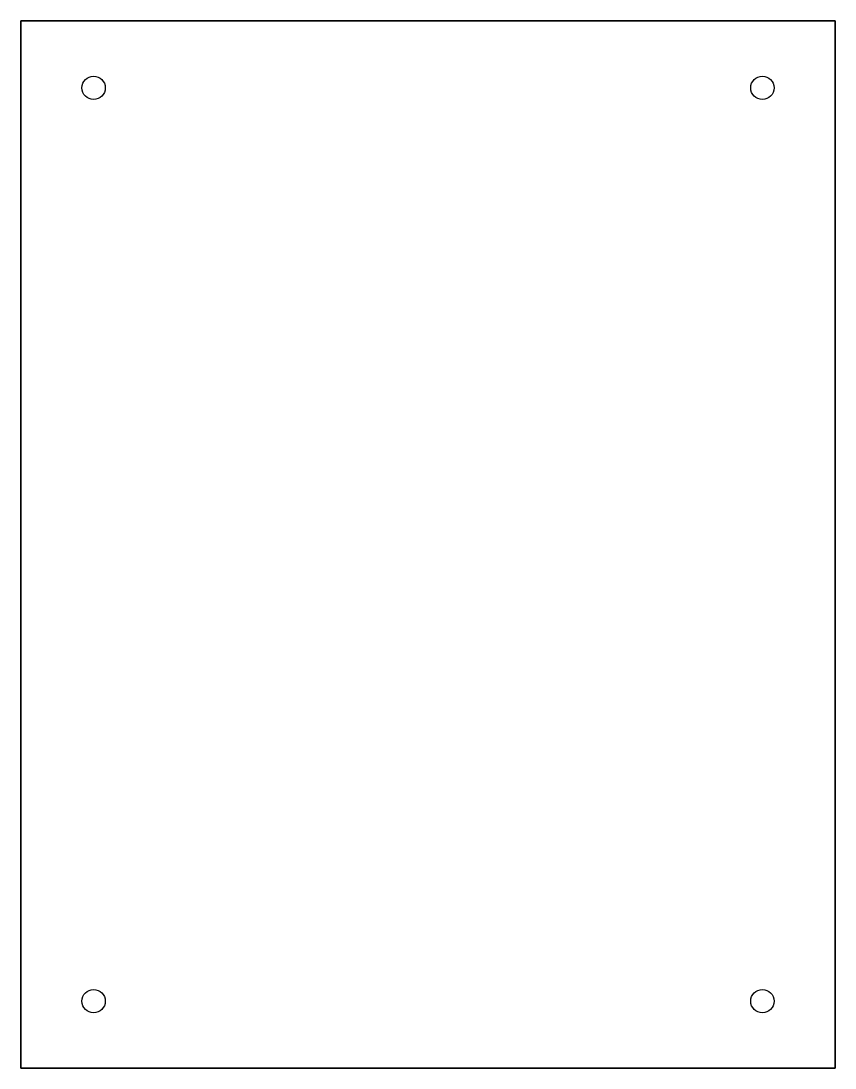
# Model space of a CAD drawing. Header units: millimetres. Extents: x -40 to 100, y 0 to 180.
import ezdxf

# ---------------------------------------------------------------- set-up
doc = ezdxf.new("R2010")
doc.units = ezdxf.units.MM
doc.layers.get('0').update_dxf_attribs({"linetype": 'CONTINUOUS'})

msp = doc.modelspace()

# ---------------------------------------------------------------- linework, layer by layer
for points in [[(100, 0), (-40, 0), (-40, 180), (100, 180)], [(-40, 180), (-40, 0), (100, 0), (100, 180)]]:
    msp.add_lwpolyline(points, close=True)
for centre in [(-27.5, 168.5), (-27.5, 168.5), (87.5, 168.5), (87.5, 168.5), (-27.5, 11.5), (87.5, 11.5), (87.5, 11.5)]:
    msp.add_circle(centre, 2)

doc.saveas('drawing.dxf')
